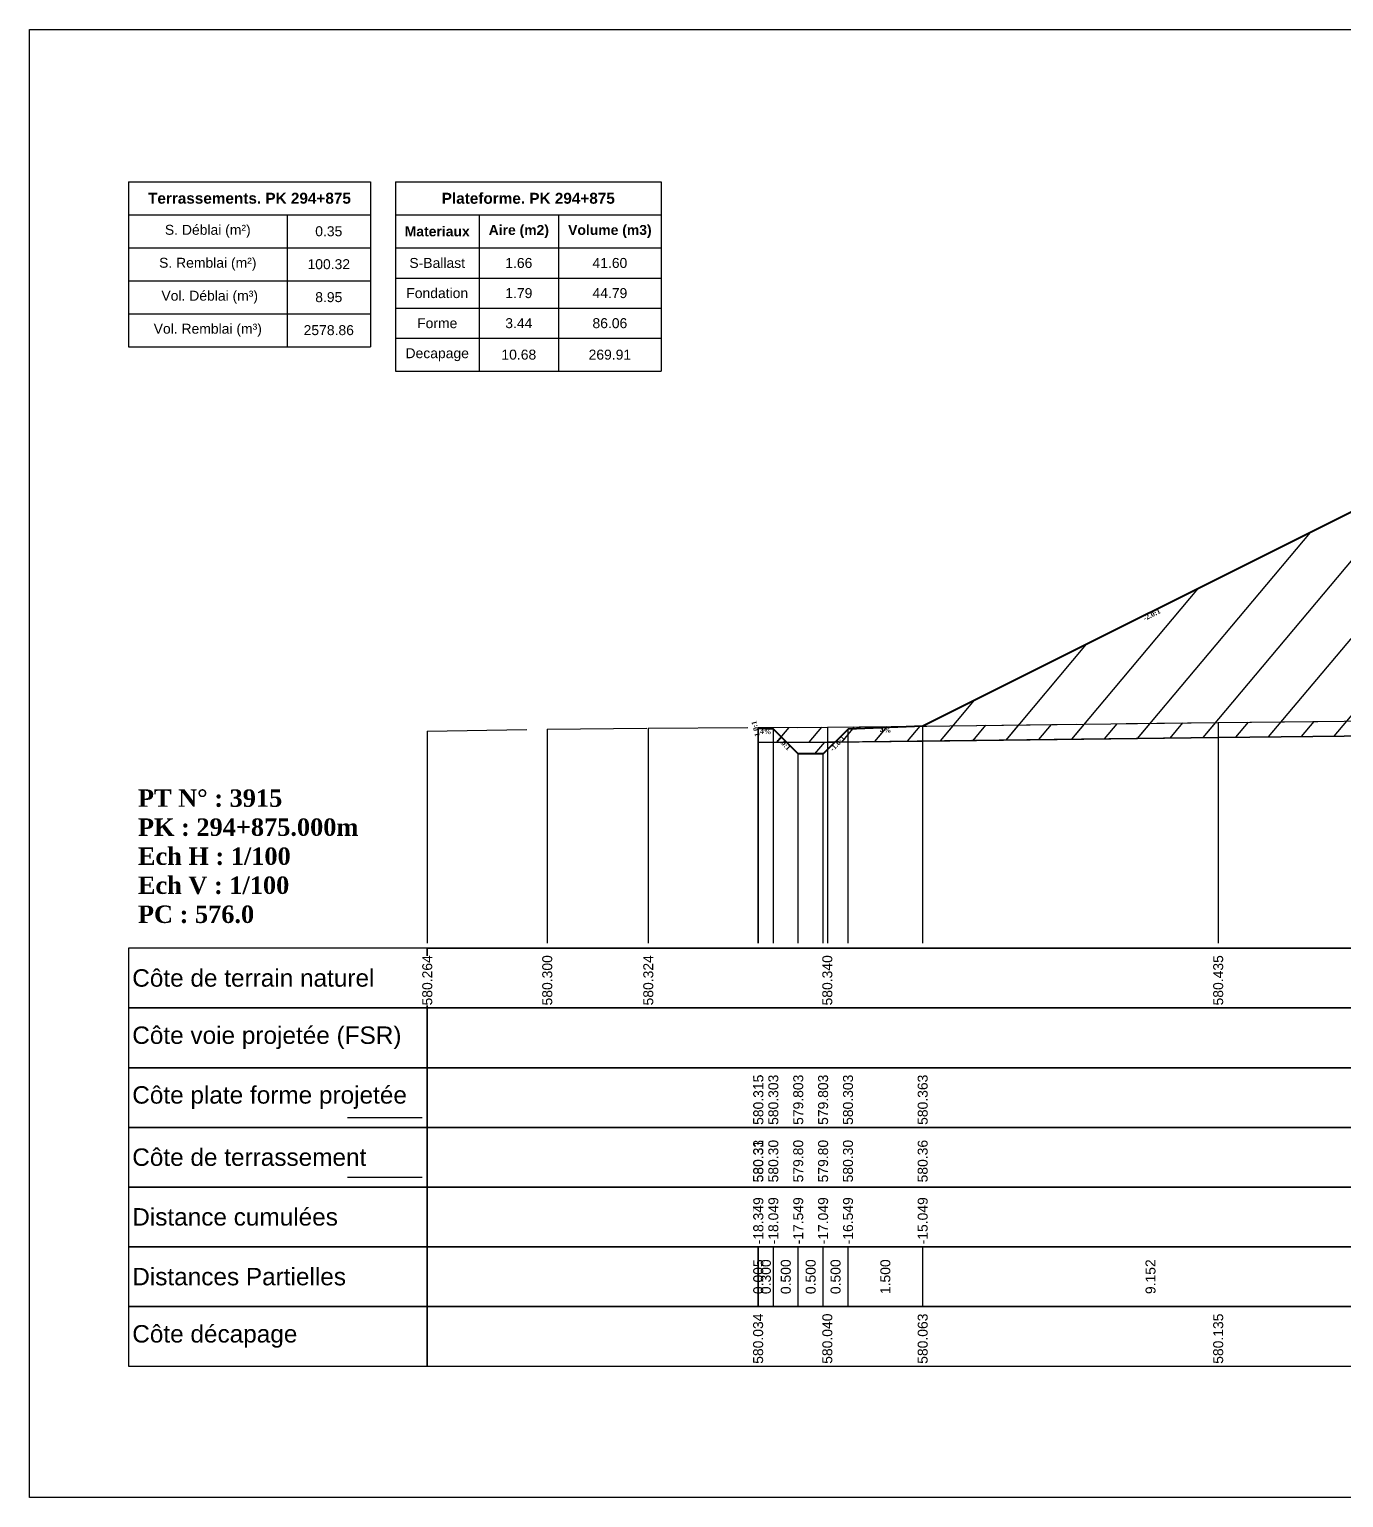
# Model space of a CAD drawing. Header units: millimetres. Extents: x 2762 to 3076, y 916 to 3305.
# Drawn here: x 2865.39 to 2891.78, y 1041.65 to 1071.15 of the extents above; entities that cross this region are included whole.
import ezdxf

# ---------------------------------------------------------------- set-up
doc = ezdxf.new("R2010")
doc.units = ezdxf.units.MM
doc.header["$LTSCALE"] = 2
doc.linetypes.add('CACHE', pattern=[9.525, 6.35, -3.175])
doc.linetypes.add('DASHED', pattern=[0.75, 0.5, -0.25])
for name, color, linetype in [('C-ANNO-TABL', 1, 'Continuous'), ('C-ANNO-TABL-TEXT', 150, 'Continuous'), ('C-ANNO-TABL-TITL', 150, 'Continuous'), ('C-ANNO-TABL-TTBL', 5, 'Continuous'), ('C-ROAD-CORR', 5, 'Continuous'), ('C-ROAD-SCTN', 7, 'Continuous')]:
    doc.layers.add(name, color=color, linetype=linetype)
doc.styles.add('ARIAL', font='arial.ttf')
doc.styles.add('C3D_Etiquette', font='romans.shx')
doc.styles.add('C3D_Profil_Travers', font='romans.shx')
doc.styles.get("Standard").update_dxf_attribs({"font": 'arial.ttf'})

msp = doc.modelspace()

# ---------------------------------------------------------------- hatches: boundary and pattern name
at = {"linetype": 'Continuous', "lineweight": -3}
h = msp.add_hatch(dxfattribs=at)
h.set_pattern_fill('_U', color=3, angle=50, style=0, pattern_type=0)
h.set_pattern_definition([(50, (2915.0599, 1056.9048), (-0.766044, 0.642788), [])])
h.paths.add_polyline_path([(2915.06, 1056.905), (2915.32, 1057.165), (2915.62, 1057.177), (2915.626, 1057.201), (2915.626, 1056.901)])
h.paths.add_polyline_path([(2881.569, 1056.825), (2881.831, 1057.087), (2883.331, 1057.147), (2892.483, 1061.723), (2900.48, 1062.043), (2902.876, 1061.947), (2912.32, 1057.225), (2913.82, 1057.165), (2914.073, 1056.912), (2909.178, 1056.948), (2898.38, 1057.008), (2898.376, 1057.008), (2889.266, 1056.919)])
h.paths.add_polyline_path([(2880.026, 1056.817), (2880.026, 1057.117), (2880.031, 1057.099), (2880.331, 1057.087), (2880.597, 1056.82)])
h = msp.add_hatch(dxfattribs=at)
h.set_pattern_fill('_U', color=150, scale=0.5, angle=50, style=0, pattern_type=0)
h.set_pattern_definition([(50, (2915.05993, 1056.90477), (-0.383022, 0.321394), [])])
h.paths.add_polyline_path([(2915.06, 1056.905), (2915.32, 1057.165), (2915.62, 1057.177), (2915.626, 1057.201), (2915.626, 1056.901)])
h.paths.add_polyline_path([(2912.32, 1057.225), (2915.626, 1057.201), (2915.62, 1057.177), (2915.32, 1057.165), (2915.06, 1056.905), (2914.073, 1056.912), (2913.82, 1057.165)])
h.paths.add_polyline_path([(2881.569, 1056.825), (2881.831, 1057.087), (2883.331, 1057.147), (2889.266, 1057.219), (2898.376, 1057.308), (2898.38, 1057.308), (2909.178, 1057.248), (2912.32, 1057.225), (2913.82, 1057.165), (2914.073, 1056.912), (2909.178, 1056.948), (2898.38, 1057.008), (2898.376, 1057.008), (2889.266, 1056.919)])
h.paths.add_polyline_path([(2880.026, 1057.117), (2881.415, 1057.124), (2883.331, 1057.147), (2881.831, 1057.087), (2881.569, 1056.825), (2881.415, 1056.824), (2880.597, 1056.82), (2880.331, 1057.087), (2880.031, 1057.099)])
h.paths.add_polyline_path([(2880.026, 1056.817), (2880.026, 1057.117), (2880.031, 1057.099), (2880.331, 1057.087), (2880.597, 1056.82)])
h = msp.add_hatch(dxfattribs=at)
h.set_pattern_fill('_U', color=1, angle=50, style=0, pattern_type=0)
h.set_pattern_definition([(50, (2914.0731, 1056.9121), (-0.766044, 0.642788), [])])
h.paths.add_polyline_path([(2914.073, 1056.912), (2915.06, 1056.905), (2914.82, 1056.665), (2914.32, 1056.665)])
h.paths.add_polyline_path([(2880.597, 1056.82), (2881.415, 1056.824), (2881.569, 1056.825), (2881.331, 1056.587), (2880.831, 1056.587)])

# ---------------------------------------------------------------- linework, layer by layer
at = {"color": 253, "linetype": 'Continuous', "lineweight": -3}
for p, q in [((2883.331, 1057.147), (2892.483, 1061.723)), ((2889.266, 1057.219), (2898.376, 1057.308)), ((2880.026, 1057.117), (2881.415, 1057.124)), ((2880.031, 1057.099), (2880.026, 1057.117)), ((2880.026, 1056.817), (2880.026, 1057.117)), ((2880.026, 1057.117), (2880.031, 1057.099)), ((2880.026, 1056.817), (2880.026, 1057.117)), ((2880.026, 1057.117), (2880.031, 1057.099)), ((2880.331, 1057.087), (2880.031, 1057.099)), ((2880.031, 1057.099), (2880.331, 1057.087)), ((2880.031, 1057.099), (2880.331, 1057.087)), ((2880.597, 1056.82), (2880.331, 1057.087)), ((2880.331, 1057.087), (2880.597, 1056.82)), ((2880.331, 1057.087), (2880.597, 1056.82)), ((2881.415, 1057.124), (2883.331, 1057.147)), ((2881.569, 1056.825), (2881.831, 1057.087)), ((2881.831, 1057.087), (2881.569, 1056.825)), ((2881.569, 1056.825), (2881.831, 1057.087)), ((2881.831, 1057.087), (2883.331, 1057.147)), ((2883.331, 1057.147), (2881.831, 1057.087)), ((2881.831, 1057.087), (2883.331, 1057.147)), ((2883.331, 1057.147), (2889.266, 1057.219)), ((2898.376, 1057.008), (2889.266, 1056.919)), ((2898.376, 1057.008), (2889.266, 1056.919)), ((2880.597, 1056.82), (2880.026, 1056.817)), ((2880.597, 1056.82), (2880.026, 1056.817)), ((2881.415, 1056.824), (2880.597, 1056.82)), ((2880.597, 1056.82), (2881.415, 1056.824)), ((2880.831, 1056.587), (2880.597, 1056.82)), ((2881.569, 1056.825), (2881.331, 1056.587)), ((2881.569, 1056.825), (2881.415, 1056.824)), ((2881.415, 1056.824), (2881.569, 1056.825)), ((2889.266, 1056.919), (2881.569, 1056.825)), ((2889.266, 1056.919), (2881.569, 1056.825)), ((2881.331, 1056.587), (2880.831, 1056.587))]:
    msp.add_line(p, q, dxfattribs=at)
at = {"color": 105, "linetype": 'DASHED', "lineweight": -3, "ltscale": 2}
for p, q in [((2889.266, 1057.219), (2898.376, 1057.308)), ((2873.38, 1057.047), (2875.79, 1057.084)), ((2875.79, 1057.084), (2877.819, 1057.108)), ((2877.819, 1057.108), (2881.415, 1057.124)), ((2881.415, 1057.124), (2889.266, 1057.219))]:
    msp.add_line(p, q, dxfattribs=at)
at = {"color": 98, "linetype": 'CACHE', "lineweight": -3}
for p, q in [((2873.38, 1057.047), (2873.38, 1052.784)), ((2875.79, 1057.084), (2875.79, 1052.784)), ((2877.819, 1057.108), (2877.819, 1052.784)), ((2881.415, 1057.124), (2881.415, 1052.784)), ((2889.266, 1057.219), (2889.266, 1052.784))]:
    msp.add_line(p, q, dxfattribs=at)
at = {"color": 8, "linetype": 'CACHE', "lineweight": -3}
for p, q in [((2880.026, 1052.784), (2880.026, 1057.117)), ((2880.031, 1052.784), (2880.031, 1057.099)), ((2880.331, 1052.784), (2880.331, 1057.087)), ((2881.831, 1052.784), (2881.831, 1057.087)), ((2883.331, 1052.784), (2883.331, 1057.147)), ((2880.831, 1052.784), (2880.831, 1056.587)), ((2881.331, 1052.784), (2881.331, 1056.587))]:
    msp.add_line(p, q, dxfattribs=at)
at = {"color": 6, "linetype": 'Continuous', "lineweight": -3}
for p, q in [((2889.266, 1056.919), (2898.376, 1057.008)), ((2880.026, 1056.817), (2881.415, 1056.824)), ((2881.415, 1056.824), (2883.331, 1056.847)), ((2883.331, 1056.847), (2889.266, 1056.919))]:
    msp.add_line(p, q, dxfattribs=at)
at = {"color": 7, "linetype": 'Continuous', "lineweight": -3}
for p, q in [((2873.379, 1052.684), (2923.381, 1052.684)), ((2880.026, 1045.484), (2880.026, 1046.684)), ((2880.031, 1045.484), (2880.031, 1046.684)), ((2880.031, 1045.484), (2880.031, 1046.684)), ((2880.331, 1045.484), (2880.331, 1046.684)), ((2880.331, 1045.484), (2880.331, 1046.684)), ((2880.831, 1045.484), (2880.831, 1046.684)), ((2880.831, 1045.484), (2880.831, 1046.684)), ((2881.331, 1045.484), (2881.331, 1046.684)), ((2881.331, 1045.484), (2881.331, 1046.684)), ((2881.831, 1045.484), (2881.831, 1046.684)), ((2881.831, 1045.484), (2881.831, 1046.684)), ((2883.331, 1045.484), (2883.331, 1046.684)), ((2883.331, 1045.484), (2883.331, 1046.684))]:
    msp.add_line(p, q, dxfattribs=at)
at = {"color": 154, "linetype": 'Continuous', "lineweight": -3}
msp.add_line((2871.779, 1049.284), (2873.279, 1049.284), dxfattribs=at)
at = {"color": 1, "linetype": 'Continuous', "lineweight": -3}
msp.add_line((2871.779, 1048.084), (2873.279, 1048.084), dxfattribs=at)
at = {"color": 7, "linetype": 'Continuous', "lineweight": -3}
for points in [[(2873.379, 1051.484), (2873.379, 1052.684), (2867.379, 1052.684), (2867.379, 1051.484)], [(2873.379, 1051.484), (2923.381, 1051.484), (2923.381, 1052.684), (2873.379, 1052.684)], [(2873.379, 1050.284), (2873.379, 1051.484), (2867.379, 1051.484), (2867.379, 1050.284)], [(2873.379, 1050.284), (2923.381, 1050.284), (2923.381, 1051.484), (2873.379, 1051.484)], [(2873.379, 1049.084), (2873.379, 1050.284), (2867.379, 1050.284), (2867.379, 1049.084)], [(2873.379, 1049.084), (2923.381, 1049.084), (2923.381, 1050.284), (2873.379, 1050.284)], [(2873.379, 1047.884), (2873.379, 1049.084), (2867.379, 1049.084), (2867.379, 1047.884)], [(2873.379, 1047.884), (2923.381, 1047.884), (2923.381, 1049.084), (2873.379, 1049.084)], [(2873.379, 1046.684), (2873.379, 1047.884), (2867.379, 1047.884), (2867.379, 1046.684)], [(2873.379, 1046.684), (2923.381, 1046.684), (2923.381, 1047.884), (2873.379, 1047.884)], [(2873.379, 1045.484), (2873.379, 1046.684), (2867.379, 1046.684), (2867.379, 1045.484)], [(2873.379, 1045.484), (2923.381, 1045.484), (2923.381, 1046.684), (2873.379, 1046.684)], [(2873.379, 1044.284), (2873.379, 1045.484), (2867.379, 1045.484), (2867.379, 1044.284)], [(2873.379, 1044.284), (2923.381, 1044.284), (2923.381, 1045.484), (2873.379, 1045.484)]]:
    msp.add_3dface(points, dxfattribs=at)
at = {"layer": 'C-ANNO-TABL', "color": 7, "linetype": 'Continuous', "lineweight": -3}
for p, q in [((2867.379, 1067.419), (2870.564, 1067.419)), ((2870.564, 1067.419), (2872.238, 1067.419)), ((2870.564, 1067.419), (2870.564, 1066.757)), ((2872.738, 1067.416), (2874.42, 1067.416)), ((2874.42, 1067.416), (2876.016, 1067.416)), ((2874.42, 1067.416), (2874.42, 1066.754)), ((2876.016, 1067.416), (2878.078, 1067.416)), ((2876.016, 1067.416), (2876.016, 1066.754)), ((2867.379, 1066.757), (2870.564, 1066.757)), ((2870.564, 1066.757), (2872.238, 1066.757)), ((2870.564, 1066.757), (2870.564, 1066.095)), ((2872.738, 1066.754), (2874.42, 1066.754)), ((2874.42, 1066.754), (2876.016, 1066.754)), ((2874.42, 1066.754), (2874.42, 1066.147)), ((2876.016, 1066.754), (2878.078, 1066.754)), ((2876.016, 1066.754), (2876.016, 1066.147)), ((2872.738, 1066.147), (2874.42, 1066.147)), ((2874.42, 1066.147), (2876.016, 1066.147)), ((2874.42, 1066.147), (2874.42, 1065.543)), ((2876.016, 1066.147), (2878.078, 1066.147)), ((2876.016, 1066.147), (2876.016, 1065.543)), ((2867.379, 1066.095), (2870.564, 1066.095)), ((2870.564, 1066.095), (2872.238, 1066.095)), ((2870.564, 1066.095), (2870.564, 1065.432)), ((2872.738, 1065.543), (2874.42, 1065.543)), ((2874.42, 1065.543), (2876.016, 1065.543)), ((2874.42, 1065.543), (2874.42, 1064.939)), ((2876.016, 1065.543), (2878.078, 1065.543)), ((2876.016, 1065.543), (2876.016, 1064.939)), ((2867.379, 1065.432), (2870.564, 1065.432)), ((2870.564, 1065.432), (2872.238, 1065.432)), ((2870.564, 1065.432), (2870.564, 1064.77)), ((2872.738, 1064.939), (2874.42, 1064.939)), ((2874.42, 1064.939), (2876.016, 1064.939)), ((2874.42, 1064.939), (2874.42, 1064.28)), ((2876.016, 1064.939), (2878.078, 1064.939)), ((2876.016, 1064.939), (2876.016, 1064.28))]:
    msp.add_line(p, q, dxfattribs=at)
at = {"layer": 'C-ANNO-TABL-TTBL', "color": 7, "linetype": 'Continuous', "lineweight": -3}
for p, q in [((2867.379, 1068.084), (2872.238, 1068.084)), ((2867.379, 1068.084), (2867.379, 1067.419)), ((2872.238, 1068.084), (2872.238, 1067.419)), ((2872.738, 1068.084), (2878.078, 1068.084)), ((2872.738, 1068.084), (2872.738, 1067.416)), ((2878.078, 1068.084), (2878.078, 1067.416)), ((2867.379, 1067.419), (2867.379, 1066.757)), ((2872.238, 1067.419), (2872.238, 1066.757)), ((2872.738, 1067.416), (2872.738, 1066.754)), ((2878.078, 1067.416), (2878.078, 1066.754)), ((2867.379, 1066.757), (2867.379, 1066.095)), ((2872.238, 1066.757), (2872.238, 1066.095)), ((2872.738, 1066.754), (2872.738, 1066.147)), ((2878.078, 1066.754), (2878.078, 1066.147)), ((2872.738, 1066.147), (2872.738, 1065.543)), ((2878.078, 1066.147), (2878.078, 1065.543)), ((2867.379, 1066.095), (2867.379, 1065.432)), ((2872.238, 1066.095), (2872.238, 1065.432)), ((2872.738, 1065.543), (2872.738, 1064.939)), ((2878.078, 1065.543), (2878.078, 1064.939)), ((2867.379, 1065.432), (2867.379, 1064.77)), ((2872.238, 1065.432), (2872.238, 1064.77)), ((2867.379, 1064.77), (2870.564, 1064.77)), ((2870.564, 1064.77), (2872.238, 1064.77)), ((2872.738, 1064.939), (2872.738, 1064.28)), ((2878.078, 1064.939), (2878.078, 1064.28)), ((2872.738, 1064.28), (2874.42, 1064.28)), ((2874.42, 1064.28), (2876.016, 1064.28)), ((2876.016, 1064.28), (2878.078, 1064.28))]:
    msp.add_line(p, q, dxfattribs=at)
at = {"layer": 'C-ROAD-CORR', "color": 1, "linetype": 'Continuous', "lineweight": 40}
for p, q in [((2892.483, 1061.723), (2883.331, 1057.147)), ((2880.031, 1057.099), (2880.026, 1057.117)), ((2880.331, 1057.087), (2880.031, 1057.099)), ((2880.831, 1056.587), (2880.331, 1057.087)), ((2881.831, 1057.087), (2881.331, 1056.587)), ((2883.331, 1057.147), (2881.831, 1057.087)), ((2881.331, 1056.587), (2880.831, 1056.587))]:
    msp.add_line(p, q, dxfattribs=at)
at = {"layer": 'C-ROAD-CORR', "color": 1, "linetype": 'Continuous', "lineweight": -3}
for p, q in [((2880.831, 1056.587), (2880.331, 1057.087)), ((2881.831, 1057.087), (2881.331, 1056.587))]:
    msp.add_line(p, q, dxfattribs=at)
at = {"layer": 'C-ROAD-SCTN', "color": 154, "linetype": 'Continuous', "lineweight": -3}
for p, q in [((2883.331, 1057.147), (2892.483, 1061.723)), ((2880.026, 1057.117), (2880.031, 1057.099)), ((2880.031, 1057.099), (2880.331, 1057.087)), ((2880.331, 1057.087), (2880.831, 1056.587)), ((2881.331, 1056.587), (2881.831, 1057.087)), ((2881.831, 1057.087), (2883.331, 1057.147)), ((2880.831, 1056.587), (2881.331, 1056.587))]:
    msp.add_line(p, q, dxfattribs=at)
at = {"layer": 'C-ROAD-SCTN', "color": 1, "linetype": 'Continuous', "lineweight": -3}
for p, q in [((2883.331, 1057.147), (2892.483, 1061.723)), ((2880.026, 1057.117), (2880.031, 1057.099)), ((2880.031, 1057.099), (2880.331, 1057.087)), ((2880.331, 1057.087), (2880.831, 1056.587)), ((2881.331, 1056.587), (2881.831, 1057.087)), ((2881.831, 1057.087), (2883.331, 1057.147)), ((2880.831, 1056.587), (2881.331, 1056.587))]:
    msp.add_line(p, q, dxfattribs=at)

# ---------------------------------------------------------------- texts
at = {"color": 7, "linetype": 'Continuous', "lineweight": -3, "char_height": 0.1, "style": 'C3D_Etiquette'}
for s, insert, width, attachment_point, rotation in [('{\\fTimes New Roman|b1|i0|c0|p18;-2.0:1}', (2887.909, 1059.431), 0.34598, 2, 26.5651), ('{\\fTimes New Roman|b1|i0|c0|p18;1.0:1}', (2880.024, 1057.107), 0.29446, 8, 104.0362), ('{\\fTimes New Roman|b1|i0|c0|p18;4%}', (2880.18, 1057.089), 0.37094, 2, 357.7094), ('{\\fTimes New Roman|b1|i0|c0|p18;4%}', (2882.581, 1057.113), 0.42071, 2, 2.2906), ('{\\fTimes New Roman|b1|i0|c0|p18;1.0:1}', (2880.578, 1056.834), 0.29001, 2, 315), ('{\\fTimes New Roman|b1|i0|c0|p18;-1.0:1}', (2881.583, 1056.834), 0.34598, 2, 45)]:
    msp.add_mtext(s, dxfattribs=dict(at, insert=insert, width=width, attachment_point=attachment_point, rotation=rotation))
at = {"color": 7, "linetype": 'Continuous', "lineweight": -3, "char_height": 0.35}
for s, insert, attachment_point, style in [('{\\fTimes New Roman|b1|i0|c0|p18;PT N° : 3915\\PPK : 294+875.000m\\PEch H : 1/100\\PEch V : 1/100\\PPC : 576.0}', (2867.568, 1053.184), 7, 'C3D_Profil_Travers'), ('{\\fArial|b0|i0|c0|p34;Côte de terrain naturel}', (2867.454, 1052.084), 4, 'C3D_Etiquette'), ('{\\fArial|b0|i0|c0|p34;Côte plate forme projetée}', (2867.454, 1049.684), 4, 'C3D_Etiquette'), ('{\\fArial|b0|i0|c0|p34;Côte de terrassement}', (2867.454, 1048.484), 4, 'C3D_Etiquette'), ('{\\fArial|b0|i0|c0|p34;Distance cumulées}', (2867.454, 1047.284), 4, 'C3D_Etiquette'), ('{\\fArial|b0|i0|c0|p34;Distances Partielles}', (2867.454, 1046.084), 4, 'C3D_Etiquette'), ('{\\fArial|b0|i0|c0|p34;Côte décapage}', (2867.454, 1044.884), 4, 'C3D_Etiquette')]:
    msp.add_mtext(s, dxfattribs=dict(at, insert=insert, attachment_point=attachment_point, style=style))
at = {"color": 7, "linetype": 'Continuous', "lineweight": -3, "insert": (2867.454, 1050.884), "char_height": 0.35, "attachment_point": 4}
msp.add_mtext('{\\fArial|b0|i0|c0|p34;Côte voie projetée (FSR)}', dxfattribs=at)
at = {"color": 7, "linetype": 'Continuous', "lineweight": -3, "char_height": 0.2, "rotation": 90, "style": 'C3D_Profil_Travers'}
for s, insert, attachment_point in [('{\\fArial|b0|i0|c0|p34;580.33}', (2880.026, 1047.979), 4), ('{\\fArial|b0|i0|c0|p34;580.31}', (2880.031, 1047.979), 4), ('{\\fArial|b0|i0|c0|p34;580.30}', (2880.331, 1047.979), 4), ('{\\fArial|b0|i0|c0|p34;579.80}', (2880.831, 1047.979), 4), ('{\\fArial|b0|i0|c0|p34;579.80}', (2881.331, 1047.979), 4), ('{\\fArial|b0|i0|c0|p34;580.30}', (2881.831, 1047.979), 4), ('{\\fArial|b0|i0|c0|p34;580.36}', (2883.331, 1047.979), 4), ('{\\fArial|b0|i0|c0|p34;0.005}', (2880.028, 1046.084), 5), ('{\\fArial|b0|i0|c0|p34;0.300}', (2880.181, 1046.084), 5), ('{\\fArial|b0|i0|c0|p34;0.500}', (2880.581, 1046.084), 5), ('{\\fArial|b0|i0|c0|p34;0.500}', (2881.081, 1046.084), 5), ('{\\fArial|b0|i0|c0|p34;0.500}', (2881.581, 1046.084), 5), ('{\\fArial|b0|i0|c0|p34;1.500}', (2882.581, 1046.084), 5), ('{\\fArial|b0|i0|c0|p34;9.152}', (2887.907, 1046.084), 5)]:
    msp.add_mtext(s, dxfattribs=dict(at, insert=insert, attachment_point=attachment_point))
at = {"layer": 'C-ANNO-TABL-TEXT', "color": 7, "linetype": 'Continuous', "lineweight": -3, "char_height": 0.2, "attachment_point": 5, "style": 'ARIAL'}
for s, insert in [('{\\fArial|b0|i0|c0|p34;\\C7;0.35}', (2871.401, 1067.088)), ('{\\fArial|b0|i0|c0|p34;\\C7;100.32}', (2871.401, 1066.426)), ('{\\fArial|b0|i0|c0|p34;\\C7;S-Ballast}', (2873.579, 1066.451)), ('{\\fArial|b0|i0|c0|p34;\\C7;1.66}', (2875.218, 1066.451)), ('{\\C18;\\c0;41.60}', (2877.047, 1066.451)), ('{\\fArial|b0|i0|c0|p34;\\C7;8.95}', (2871.401, 1065.764)), ('{\\fArial|b0|i0|c0|p34;\\C7;Fondation}', (2873.579, 1065.845)), ('{\\fArial|b0|i0|c0|p34;\\C7;1.79}', (2875.218, 1065.845)), ('{\\C18;\\c0;44.79}', (2877.047, 1065.845)), ('{\\fArial|b0|i0|c0|p34;\\C7;Forme}', (2873.579, 1065.241)), ('{\\fArial|b0|i0|c0|p34;\\C7;3.44}', (2875.218, 1065.241)), ('{\\C18;\\c0;86.06}', (2877.047, 1065.241)), ('{\\fArial|b0|i0|c0|p34;\\C7;2578.86}', (2871.401, 1065.101)), ('{\\fArial|b0|i0|c0|p34;\\C7;Decapage}', (2873.579, 1064.609)), ('{\\fArial|b0|i0|c0|p34;\\C7;10.68}', (2875.218, 1064.609)), ('{\\C18;\\c0;269.91}', (2877.047, 1064.609))]:
    msp.add_mtext(s, dxfattribs=dict(at, insert=insert))
at = {"layer": 'C-ANNO-TABL-TITL', "color": 7, "linetype": 'Continuous', "lineweight": -3, "attachment_point": 5, "style": 'ARIAL'}
for s, insert, char_height in [('{\\fArial|b1|i0|c0|p34;\\C7;Terrassements. PK 294+875}', (2869.808, 1067.751), 0.22), ('{\\fArial|b1|i0|c0|p34;\\C18;\\c0;Plateforme. PK 294+875}', (2875.408, 1067.75), 0.22), ('{\\fArial|b0|i0|c0|p34;\\C7;S. Déblai (m²) }', (2868.971, 1067.088), 0.2), ('{\\fArial|b1|i0|c0|p34;\\C7;Materiaux   }', (2873.579, 1067.085), 0.2), ('{\\fArial|b1|i0|c0|p34;\\C7;Aire (m2)}', (2875.218, 1067.085), 0.2), ('{\\fArial|b1|i0|c0|p34;\\C7;Volume (m3)}', (2877.047, 1067.085), 0.2), ('{\\fArial|b0|i0|c0|p34;\\C7;S. Remblai (m²) }', (2868.971, 1066.426), 0.2), ('{\\fArial|b0|i0|c0|p34;\\C7; Vol. Déblai (m³) }', (2868.971, 1065.764), 0.2), ('{\\fArial|b0|i0|c0|p34;\\C7;Vol. Remblai (m³)}', (2868.971, 1065.101), 0.2)]:
    msp.add_mtext(s, dxfattribs=dict(at, insert=insert, char_height=char_height))

# ---------------------------------------------------------------- next in the draw order: texts
at = {"color": 7, "linetype": 'Continuous', "lineweight": -3, "char_height": 0.2, "attachment_point": 4, "rotation": 90, "style": 'C3D_Profil_Travers', "bg_fill": 3, "box_fill_scale": 1.000375, "bg_fill_color": 256, "bg_fill_true_color": 13158600, "bg_fill_transparency": 0}
for s, insert, width in [('{\\fArial|b0|i0|c0|p34;580.264}', (2873.38, 1051.534), 0.99471), ('{\\fArial|b0|i0|c0|p34;580.300}', (2875.79, 1051.534), 0.99484), ('{\\fArial|b0|i0|c0|p34;580.324}', (2877.819, 1051.534), 0.99471), ('{\\fArial|b0|i0|c0|p34;580.340}', (2881.415, 1051.534), 0.99484), ('{\\fArial|b0|i0|c0|p34;580.435}', (2889.266, 1051.534), 0.99705), ('{\\fArial|b0|i0|c0|p34;580.334}', (2880.026, 1049.134), 0.99471), ('{\\fArial|b0|i0|c0|p34;579.803}', (2880.831, 1049.134), 0.99553), ('{\\fArial|b0|i0|c0|p34;579.803}', (2881.331, 1049.134), 0.99553), ('{\\fArial|b0|i0|c0|p34;580.303}', (2881.831, 1049.134), 0.99553), ('{\\fArial|b0|i0|c0|p34;580.363}', (2883.331, 1049.134), 0.99553), ('{\\fArial|b0|i0|c0|p34;\\C256;-18.354}', (2880.026, 1046.734), 0.93449), ('{\\fArial|b0|i0|c0|p34;\\C256;-17.549}', (2880.831, 1046.734), 0.93573), ('{\\fArial|b0|i0|c0|p34;\\C256;-17.049}', (2881.331, 1046.734), 0.93573), ('{\\fArial|b0|i0|c0|p34;\\C256;-16.549}', (2881.831, 1046.734), 0.93573), ('{\\fArial|b0|i0|c0|p34;\\C256;-15.049}', (2883.331, 1046.734), 0.93573), ('{\\fArial|b0|i0|c0|p34;580.034}', (2880.026, 1044.334), 0.99471), ('{\\fArial|b0|i0|c0|p34;580.040}', (2881.415, 1044.334), 0.99484), ('{\\fArial|b0|i0|c0|p34;580.063}', (2883.331, 1044.334), 0.99553), ('{\\fArial|b0|i0|c0|p34;580.135}', (2889.266, 1044.334), 0.99705)]:
    msp.add_mtext(s, dxfattribs=dict(at, insert=insert, width=width))

# ---------------------------------------------------------------- next in the draw order: texts
for s, insert, width in [('{\\fArial|b0|i0|c0|p34;580.315}', (2880.031, 1049.134), 0.99705), ('{\\fArial|b0|i0|c0|p34;\\C256;-18.349}', (2880.031, 1046.734), 0.93573)]:
    msp.add_mtext(s, dxfattribs=dict(at, insert=insert, width=width))

# ---------------------------------------------------------------- next in the draw order: texts
for s, insert, width in [('{\\fArial|b0|i0|c0|p34;580.303}', (2880.331, 1049.134), 0.99553), ('{\\fArial|b0|i0|c0|p34;\\C256;-18.049}', (2880.331, 1046.734), 0.93573)]:
    msp.add_mtext(s, dxfattribs=dict(at, insert=insert, width=width))

# ---------------------------------------------------------------- next in the draw order: linework, layer by layer
msp.add_lwpolyline([(2865.388, 1071.145), (2924.822, 1071.145), (2924.822, 1041.645), (2865.388, 1041.645)], close=True)

doc.saveas('drawing.dxf')
